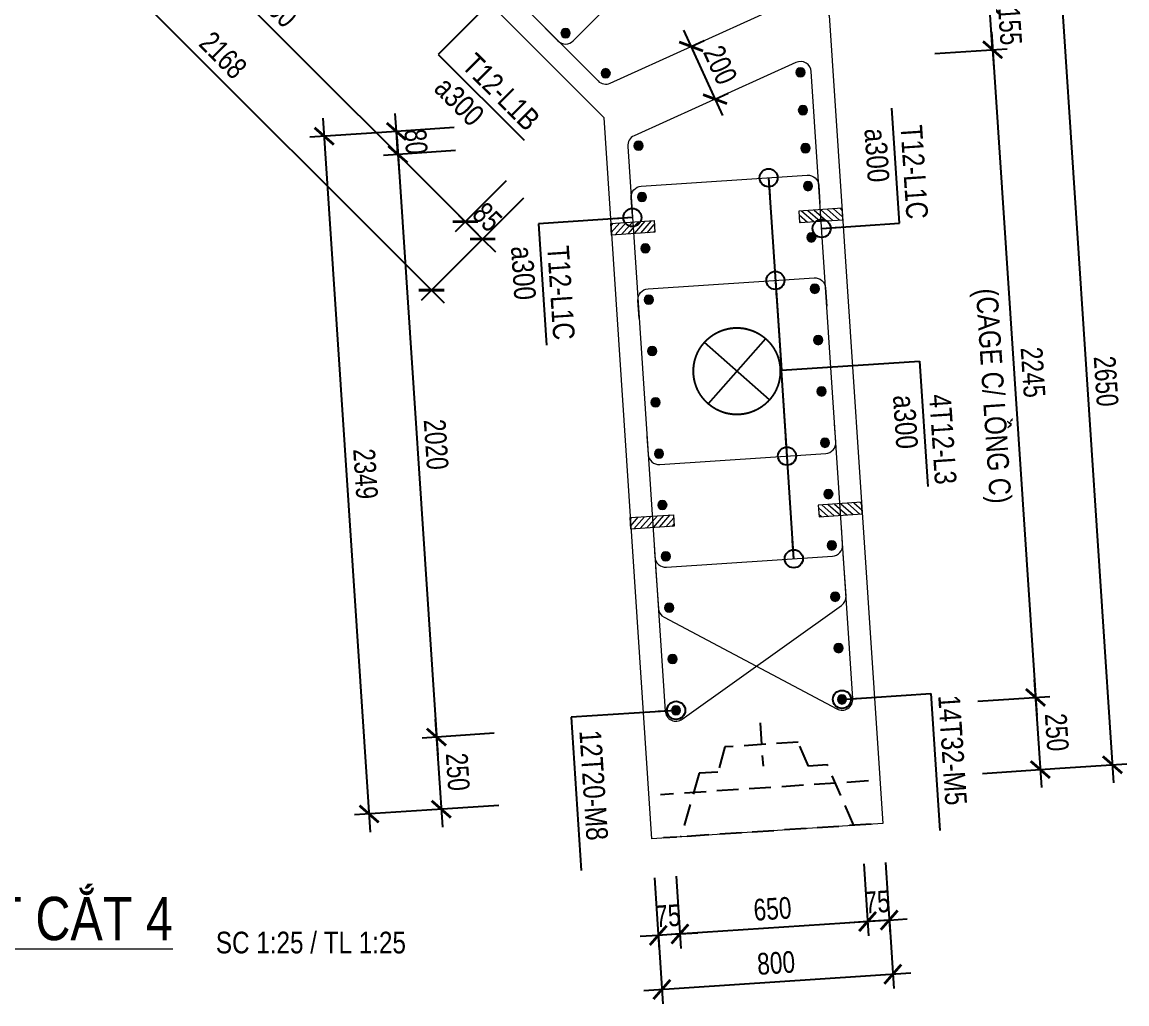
# Model space of a CAD drawing. Header units: millimetres. Extents: x 2611025 to 4139346, y -89870 to 101087.
# Drawn here: x 3297147 to 3312421, y -24099 to -10516 of the extents above; entities that cross this region are included whole.
import ezdxf
from ezdxf.enums import TextEntityAlignment as Align

# ---------------------------------------------------------------- set-up
doc = ezdxf.new("R2010")
doc.units = ezdxf.units.MM
doc.header["$LTSCALE"] = 1200
doc.header["$PDMODE"] = 35
doc.linetypes.add('CENTER', pattern=[2, 1.25, -0.25, 0.25, -0.25])
doc.linetypes.add('HIDDEN', pattern=[0.375, 0.25, -0.125])
for name, color, linetype, lineweight in [('5', 5, 'Continuous', 13), ('BOUND', 3, 'Continuous', 20), ('CWS', 8, 'HIDDEN', 9), ('ENOTE', 2, 'Continuous', 15), ('GRID', 74, 'CENTER', 15), ('LEADER', 8, 'Continuous', 9), ('MCT', 6, 'Continuous', 20), ('TEXTEN', 3, 'Continuous', 13), ('TEXTMA', 2, 'Continuous', 13), ('TEXTVN', 2, 'Continuous', 20), ('TIE', 4, 'Continuous', 13)]:
    doc.layers.add(name, color=color, linetype=linetype, lineweight=lineweight)
for name, color, linetype in [('CDC.02.DIM', 1, 'Continuous'), ('CDC.04.HIDDEN', 8, 'HIDDEN'), ('MIE', 5, 'HIDDEN')]:
    doc.layers.add(name, color=color, linetype=linetype)
doc.styles.add('DB_Arial', font='arial.ttf', dxfattribs={"width": 0.8})
doc.styles.add('SMTEXT', font='arial.ttf', dxfattribs={"width": 0.75})
doc.dimstyles.new('BSV25', dxfattribs={"dimtxt": 300, "dimasz": 250, "dimexe": 200, "dimexo": 0, "dimgap": 108, "dimtad": 1, "dimdec": 0, "dimlfac": 0.25, "dimdsep": 46, "dimtxsty": 'SMTEXT', "dimblk": 'ARCHTICK', "dimcen": 100, "dimdle": 250, "dimclrd": 256, "dimclre": 256, "dimclrt": 2, "dimadec": 0, "dimazin": 0, "dimtfac": 1, "dimtdec": 0, "dimtix": 1, "dimtmove": 2, "dimatfit": 3, "dimfxl": 800, "dimfxlon": 1, "dimtolj": 1, "dimtzin": 0, "dimarcsym": 0})

# ---------------------------------------------------------------- blocks, each defined once
blk = doc.blocks.new('cws800')
at = {"layer": 'CDC.04.HIDDEN'}
for p, q in [((-599.9999999998836, 1440.217173506608), (-599.9999999998836, -1440.217173506608)), ((0, 1440.217173506608), (0, -1440.217173506608))]:
    blk.add_line(p, q, dxfattribs=at)
for points in [[(0, 1200), (-860, 888.2171735063894), (-860, 627.473455327563), (-1199.999999999767, 507.1904364598886), (-1199.999999999767, -507.1904364598886), (-859.9999999997672, -627.473455327854), (-859.9999999997672, -888.217173506433), (0, -1200)], [(-1499.999999999767, 0), (-899.9999999997672, 0)]]:
    blk.add_lwpolyline(points, dxfattribs=at)
blk = doc.blocks.new('mct1')
at = {"lineweight": 9}
h = blk.add_hatch(color=256, dxfattribs=at)
h.dxf.hatch_style = 1
h.paths.add_polyline_path([(-16, 0, 1), (16, 0, 1)])
blk.add_circle((0, 0), 16, dxfattribs=at)
blk = doc.blocks.new('_ArchTick')
at = {"color": 0, "linetype": 'ByBlock', "const_width": 0.15}
blk.add_lwpolyline([(-0.5, -0.5), (0.5, 0.5)], dxfattribs=at)
blk = doc.blocks.new('*D723')
at = {"layer": 'CDC.02.DIM', "lineweight": -2, "transparency": 16777216}
for p, q in [((3306292.993217969, -10626.03490340686), (3306829.914191343, -11809.97572471155)), ((3306396.247251307, -10853.71583058219), (3306578.39199305, -10771.11260390794)), ((3306726.660157998, -11582.29479753878), (3306908.804899741, -11499.69157086452))]:
    blk.add_line(p, q, dxfattribs=at)
at = {"layer": 'Defpoints', "color": 0, "transparency": 16777216}
for p in [(3306396.247251307, -10853.71583058219), (3306726.660157998, -11582.29479753878), (3306726.660158002, -11582.29479753738)]:
    blk.add_point(p, dxfattribs=at)
at = {"layer": 'CDC.02.DIM', "lineweight": -2, "transparency": 16777216, "xscale": 250, "yscale": 250, "zscale": 250}
for p, rotation in [((3306396.24725131, -10853.7158305808), 114.3944449390051), ((3306726.660158002, -11582.29479753738), 294.394444939005)]:
    blk.add_blockref('_ArchTick', p, dxfattribs=dict(at, rotation=rotation))
at = {"layer": 'CDC.02.DIM', "color": 2, "transparency": 16777216, "insert": (3306799.309142676, -11110.13710729941), "char_height": 300, "attachment_point": 5, "rotation": 294.39444493900504, "style": 'SMTEXT'}
blk.add_mtext('\\A1;200', dxfattribs=at)
blk = doc.blocks.new('*D702')
at = {"layer": 'CDC.02.DIM', "lineweight": -2, "transparency": 16777216}
for p, q in [((3297240.824296971, -7527.640578805236), (3296533.717515784, -8234.747359991772)), ((3296498.362176725, -7916.54930845811), (3302983.494140318, -14401.68127205037)), ((3303372.402869971, -13659.21915180446), (3302665.296088784, -14366.32593299099))]:
    blk.add_line(p, q, dxfattribs=at)
at = {"layer": 'Defpoints', "color": 0, "transparency": 16777216}
for p in [(3299061.455366502, -5707.00950927427), (3305193.033939501, -11838.58808227349), (3302806.717445021, -14224.90457675373)]:
    blk.add_point(p, dxfattribs=at)
at = {"layer": 'CDC.02.DIM', "lineweight": -2, "transparency": 16777216, "xscale": 250, "yscale": 250, "zscale": 250}
for p, rotation in [((3296675.138872022, -8093.326003754511), 135.0000000000034), ((3302806.717445021, -14224.90457675373), 315.0000000000034)]:
    blk.add_blockref('_ArchTick', p, dxfattribs=dict(at, rotation=rotation))
at = {"layer": 'CDC.02.DIM', "color": 2, "transparency": 16777216, "insert": (3299925.604577462, -10974.43887131335), "char_height": 300, "attachment_point": 5, "rotation": 315.00000000000335, "style": 'SMTEXT'}
blk.add_mtext('\\A1;2168', dxfattribs=at)
blk = doc.blocks.new('*D703')
at = {"layer": 'CDC.02.DIM', "lineweight": -2, "transparency": 16777216}
for p, q in [((3298182.3964241, -7054.999143563444), (3297475.289642913, -7762.10592474998)), ((3297439.934303854, -7443.907873216085), (3303450.883764116, -13454.85733347759)), ((3303839.792493769, -12712.39521323168), (3303132.685712582, -13419.50199441821))]:
    blk.add_line(p, q, dxfattribs=at)
at = {"layer": 'Defpoints', "color": 0, "transparency": 16777216}
for p in [(3299525.928093798, -5711.467473864788), (3305184.310362669, -11367.8773443317), (3303274.107068819, -13278.08063818095)]:
    blk.add_point(p, dxfattribs=at)
at = {"layer": 'CDC.02.DIM', "lineweight": -2, "transparency": 16777216, "xscale": 250, "yscale": 250, "zscale": 250}
for p, rotation in [((3297616.710999151, -7620.684568512719), 135.0000000000034), ((3303274.107068819, -13278.08063818095), 315.0000000000034)]:
    blk.add_blockref('_ArchTick', p, dxfattribs=dict(at, rotation=rotation))
at = {"layer": 'CDC.02.DIM', "color": 2, "transparency": 16777216, "insert": (3300630.085452926, -10264.70618440607), "char_height": 300, "attachment_point": 5, "rotation": 315.00000000000335, "style": 'SMTEXT'}
blk.add_mtext('\\A1;2000', dxfattribs=at)
blk = doc.blocks.new('*D704')
at = {"layer": 'CDC.02.DIM', "lineweight": -2, "transparency": 16777216}
for p, q in [((3303839.792493769, -12712.39521323098), (3303132.685712583, -13419.50199441751)), ((3304079.509651157, -12952.11237061815), (3303372.402869971, -13659.21915180469)), ((3303274.10706882, -13278.08063818025), (3303097.330373524, -13101.30394288362)), ((3303274.10706882, -13278.08063818025), (3303513.824226208, -13517.79779556743)), ((3303513.824226208, -13517.79779556743), (3303690.600921504, -13694.57449086406))]:
    blk.add_line(p, q, dxfattribs=at)
at = {"layer": 'Defpoints', "color": 0, "transparency": 16777216}
for p in [(3305184.310362669, -11367.8773443317), (3305193.033939501, -11838.58808227349), (3303513.824226208, -13517.79779556743)]:
    blk.add_point(p, dxfattribs=at)
at = {"layer": 'CDC.02.DIM', "lineweight": -2, "transparency": 16777216, "xscale": 250, "yscale": 250, "zscale": 250}
for p, rotation in [((3303274.10706882, -13278.08063818025), 315.0000000000034), ((3303513.824226208, -13517.79779556743), 135.0000000000034)]:
    blk.add_blockref('_ArchTick', p, dxfattribs=dict(at, rotation=rotation))
at = {"layer": 'CDC.02.DIM', "color": 2, "transparency": 16777216, "insert": (3303578.642066455, -13213.26279793307), "char_height": 300, "attachment_point": 5, "rotation": 315.00000000000335, "style": 'SMTEXT'}
blk.add_mtext('\\A1;85', dxfattribs=at)
blk = doc.blocks.new('*D706')
at = {"layer": 'CDC.02.DIM', "lineweight": -2, "transparency": 16777216}
for p, q in [((3311504.860331328, -9964.368947414972), (3312237.938756177, -21040.13509177693)), ((3310723.117689779, -10266.65762134083), (3311720.934460912, -10200.61451991246)), ((3311423.174563914, -20843.51538013644), (3312420.991335046, -20777.47227870807))]:
    blk.add_line(p, q, dxfattribs=at)
at = {"layer": 'Defpoints', "color": 0, "transparency": 16777216}
for p in [(3308306.534715387, -10426.60545856427), (3312221.42798082, -20790.68089899374), (3309006.987137797, -21003.43703696717)]:
    blk.add_point(p, dxfattribs=at)
at = {"layer": 'CDC.02.DIM', "lineweight": -2, "transparency": 16777216, "xscale": 250, "yscale": 250, "zscale": 250}
for p, rotation in [((3311521.371106686, -10213.82314019813), 93.78674715767883), ((3312221.42798082, -20790.68089899374), 273.7867471576789)]:
    blk.add_blockref('_ArchTick', p, dxfattribs=dict(at, rotation=rotation))
at = {"layer": 'CDC.02.DIM', "color": 2, "transparency": 16777216, "insert": (3312132.001242046, -15485.00341755711), "char_height": 300, "attachment_point": 5, "rotation": 273.78674715767886, "style": 'SMTEXT'}
blk.add_mtext('\\A1;2650', dxfattribs=at)
blk = doc.blocks.new('*D707')
at = {"layer": 'CDC.02.DIM', "lineweight": -2, "transparency": 16777216}
for p, q in [((3310548.021484842, -10649.52986082673), (3311174.07888362, -20108.3614220724)), ((3309766.278843293, -10951.81853475265), (3310764.095614425, -10885.77543332425)), ((3310359.314691357, -19911.74171043193), (3311357.13146249, -19845.69860900354))]:
    blk.add_line(p, q, dxfattribs=at)
at = {"layer": 'Defpoints', "color": 0, "transparency": 16777216}
for p in [(3307983.718264418, -11069.80194866058), (3311157.568108263, -19858.90722928921), (3307943.127265238, -20071.66336726284)]:
    blk.add_point(p, dxfattribs=at)
at = {"layer": 'CDC.02.DIM', "lineweight": -2, "transparency": 16777216, "xscale": 250, "yscale": 250, "zscale": 250}
for p, rotation in [((3310564.532260199, -10898.98405360992), 93.78674715767883), ((3311157.568108263, -19858.90722928921), 273.7867471576789)]:
    blk.add_blockref('_ArchTick', p, dxfattribs=dict(at, rotation=rotation))
at = {"layer": 'CDC.02.DIM', "color": 2, "transparency": 16777216, "insert": (3311121.651882524, -15361.69703941073), "char_height": 300, "attachment_point": 5, "rotation": 273.78674715767886, "style": 'SMTEXT'}
blk.add_mtext('\\A1;2245', dxfattribs=at)
blk = doc.blocks.new('*D708')
at = {"layer": 'CDC.02.DIM', "lineweight": -2, "transparency": 16777216}
for p, q in [((3311141.057332907, -19609.4530365059), (3311240.124454805, -21106.21550768454)), ((3310359.314691358, -19911.74171043179), (3311357.13146249, -19845.69860900339)), ((3310425.360262542, -20909.59579604407), (3311423.177033674, -20843.55269461568))]:
    blk.add_line(p, q, dxfattribs=at)
at = {"layer": 'Defpoints', "color": 0, "transparency": 16777216}
for p in [(3307943.127265238, -20071.66336726272), (3311223.613679448, -20856.76131490135), (3308009.210153693, -21069.51498293426)]:
    blk.add_point(p, dxfattribs=at)
at = {"layer": 'CDC.02.DIM', "lineweight": -2, "transparency": 16777216, "xscale": 250, "yscale": 250, "zscale": 250}
for p, rotation in [((3311157.568108264, -19858.90722928906), 93.78674715767883), ((3311223.613679448, -20856.76131490135), 273.7867471576789)]:
    blk.add_blockref('_ArchTick', p, dxfattribs=dict(at, rotation=rotation))
at = {"layer": 'CDC.02.DIM', "color": 2, "transparency": 16777216, "insert": (3311451.192592149, -20340.58567005637), "char_height": 300, "attachment_point": 5, "rotation": 273.78674715767886, "style": 'SMTEXT'}
blk.add_mtext('\\A1;250', dxfattribs=at)
blk = doc.blocks.new('*D709')
at = {"layer": 'CDC.02.DIM', "lineweight": -2, "transparency": 16777216}
for p, q in [((3310523.554335551, -10279.86624162665), (3310507.043560194, -10030.41204884349)), ((3309725.300918645, -10332.70072276934), (3310723.117689778, -10266.65762134097)), ((3310564.532260192, -10898.98405361065), (3310523.554335551, -10279.86624162665)), ((3309766.278843286, -10951.81853475334), (3310764.095614418, -10885.77543332498)), ((3310564.532260192, -10898.98405361065), (3310581.043035549, -11148.43824639381))]:
    blk.add_line(p, q, dxfattribs=at)
at = {"layer": 'Defpoints', "color": 0, "transparency": 16777216}
for p in [(3310523.554335551, -10279.86624162665), (3308306.534715387, -10426.60545856427), (3307983.718264419, -11069.80194866081)]:
    blk.add_point(p, dxfattribs=at)
at = {"layer": 'CDC.02.DIM', "lineweight": -2, "transparency": 16777216, "xscale": 250, "yscale": 250, "zscale": 250}
for p, rotation in [((3310523.554335551, -10279.86624162665), 273.7867471576789), ((3310564.532260192, -10898.98405361065), 93.78674715767883)]:
    blk.add_blockref('_ArchTick', p, dxfattribs=dict(at, rotation=rotation))
at = {"layer": 'CDC.02.DIM', "color": 2, "transparency": 16777216, "insert": (3310804.644996164, -10572.17654557983), "char_height": 300, "attachment_point": 5, "rotation": 273.78674715767886, "style": 'SMTEXT'}
blk.add_mtext('\\A1;155', dxfattribs=at)
blk = doc.blocks.new('*D710')
at = {"layer": 'CDC.02.DIM', "lineweight": -2, "transparency": 16777216}
for p, q in [((3301306.636695373, -11845.27240305961), (3301960.254637406, -21720.50434051812)), ((3302121.400887636, -12041.89211470008), (3301123.584116504, -12107.93521612848)), ((3302741.997278955, -21418.21566659221), (3301744.180507823, -21484.25876802061))]:
    blk.add_line(p, q, dxfattribs=at)
at = {"layer": 'Defpoints', "color": 0, "transparency": 16777216}
for p in [(3305193.033939504, -11838.58808227238), (3305813.63033133, -21214.91163413093), (3301943.743862049, -21471.05014773493)]:
    blk.add_point(p, dxfattribs=at)
at = {"layer": 'CDC.02.DIM', "lineweight": -2, "transparency": 16777216, "xscale": 250, "yscale": 250, "zscale": 250}
for p, rotation in [((3301323.14747073, -12094.7265958428), 93.78674715767883), ((3301943.743862049, -21471.05014773493), 273.7867471576789)]:
    blk.add_blockref('_ArchTick', p, dxfattribs=dict(at, rotation=rotation))
at = {"layer": 'CDC.02.DIM', "color": 2, "transparency": 16777216, "insert": (3301894.149460533, -16765.63301227032), "char_height": 300, "attachment_point": 5, "rotation": 273.78674715767886, "style": 'SMTEXT'}
blk.add_mtext('\\A1;2349', dxfattribs=at)
blk = doc.blocks.new('*D711')
at = {"layer": 'CDC.02.DIM', "lineweight": -2, "transparency": 16777216}
for p, q in [((3302325.492109389, -12097.09309441556), (3302892.028307114, -20656.64446795298)), ((3303140.256301652, -12293.71280605602), (3302142.439530519, -12359.75590748442)), ((3303673.770948663, -20354.35579402713), (3302675.95417753, -20420.39889545552))]:
    blk.add_line(p, q, dxfattribs=at)
at = {"layer": 'Defpoints', "color": 0, "transparency": 16777216}
for p in [(3305214.0725824, -12156.45187505585), (3305747.587229847, -20217.09486299808), (3302875.517531757, -20407.19027516982)]:
    blk.add_point(p, dxfattribs=at)
at = {"layer": 'CDC.02.DIM', "lineweight": -2, "transparency": 16777216, "xscale": 250, "yscale": 250, "zscale": 250}
for p, rotation in [((3302342.002884746, -12346.54728719871), 93.78674715767883), ((3302875.517531757, -20407.19027516982), 273.7867471576789)]:
    blk.add_blockref('_ArchTick', p, dxfattribs=dict(at, rotation=rotation))
at = {"layer": 'CDC.02.DIM', "color": 2, "transparency": 16777216, "insert": (3302869.361906545, -16359.62017914545), "char_height": 300, "attachment_point": 5, "rotation": 273.78674715767886, "style": 'SMTEXT'}
blk.add_mtext('\\A1;2020', dxfattribs=at)
blk = doc.blocks.new('*D712')
at = {"layer": 'CDC.02.DIM', "lineweight": -2, "transparency": 16777216}
for p, q in [((3302859.006756403, -20157.73608238736), (3302958.068939381, -21654.4239335329)), ((3303673.770948667, -20354.3557940278), (3302675.954177534, -20420.39889545619)), ((3303739.81158093, -21352.13525960702), (3302741.994809797, -21418.17836103542))]:
    blk.add_line(p, q, dxfattribs=at)
at = {"layer": 'Defpoints', "color": 0, "transparency": 16777216}
for p in [(3305747.587229847, -20217.09486299899), (3305813.627862165, -21214.8743285746), (3302941.558164024, -21404.96974074974)]:
    blk.add_point(p, dxfattribs=at)
at = {"layer": 'CDC.02.DIM', "lineweight": -2, "transparency": 16777216, "xscale": 250, "yscale": 250, "zscale": 250}
for p, rotation in [((3302875.517531761, -20407.19027517052), 93.78674715767883), ((3302941.558164024, -21404.96974074974), 273.7867471576789)]:
    blk.add_blockref('_ArchTick', p, dxfattribs=dict(at, rotation=rotation))
at = {"layer": 'CDC.02.DIM', "color": 2, "transparency": 16777216, "insert": (3303169.139546185, -20888.83140592132), "char_height": 300, "attachment_point": 5, "rotation": 273.78674715767886, "style": 'SMTEXT'}
blk.add_mtext('\\A1;250', dxfattribs=at)
blk = doc.blocks.new('*D713')
at = {"layer": 'CDC.02.DIM', "lineweight": -2, "transparency": 16777216}
for p, q in [((3302320.964241867, -12028.68349441409), (3302304.45346651, -11779.2293016309)), ((3303119.217658774, -11975.84901327139), (3302121.400887641, -12041.89211469976)), ((3302342.002884747, -12346.54728719889), (3302320.964241867, -12028.68349441409)), ((3303140.256301653, -12293.7128060562), (3302142.43953052, -12359.75590748456)), ((3302342.002884747, -12346.54728719889), (3302358.513660104, -12596.00147998208))]:
    blk.add_line(p, q, dxfattribs=at)
at = {"layer": 'Defpoints', "color": 0, "transparency": 16777216}
for p in [(3305193.033939504, -11838.58808227238), (3302320.964241867, -12028.68349441409), (3305214.0725824, -12156.45187505608)]:
    blk.add_point(p, dxfattribs=at)
at = {"layer": 'CDC.02.DIM', "lineweight": -2, "transparency": 16777216, "xscale": 250, "yscale": 250, "zscale": 250}
for p, rotation in [((3302320.964241867, -12028.68349441409), 273.7867471576789), ((3302342.002884747, -12346.54728719889), 93.78674715767883)]:
    blk.add_blockref('_ArchTick', p, dxfattribs=dict(at, rotation=rotation))
at = {"layer": 'CDC.02.DIM', "color": 2, "transparency": 16777216, "insert": (3302592.085261601, -12170.36678876771), "char_height": 300, "attachment_point": 5, "rotation": 273.78674715767886, "style": 'SMTEXT'}
blk.add_mtext('\\A1;80', dxfattribs=at)
blk = doc.blocks.new('tremie')
at = {"layer": 'MIE', "color": 74, "ltscale": 1000}
for p, q in [((424.2640687227249, -424.2640687111998), (-424.2640687087551, 424.2640687113162)), ((424.2640687217936, 424.2640687118983), (-424.2640687078238, -424.2640687117819))]:
    blk.add_line(p, q, dxfattribs=at)
at = {"layer": 'MIE', "ltscale": 500}
blk.add_circle((0, 0), 600, dxfattribs=at)
blk = doc.blocks.new('*D718')
at = {"layer": 'CDC.02.DIM', "lineweight": -2, "transparency": 16777216}
for p, q in [((3309131.903401542, -22889.3344692286), (3309197.983818772, -23887.14876981705)), ((3305938.897639659, -23100.79180436206), (3306004.978056888, -24098.60610495051)), ((3309434.221310473, -23671.06580539205), (3305742.308398295, -23915.56334914011))]:
    blk.add_line(p, q, dxfattribs=at)
at = {"layer": 'Defpoints', "color": 0, "transparency": 16777216}
for p in [(3309046.657684461, -21602.12414074171), (3305853.651922583, -21813.58147596565), (3305991.761973442, -23899.04324483281)]:
    blk.add_point(p, dxfattribs=at)
at = {"layer": 'CDC.02.DIM', "lineweight": -2, "transparency": 16777216, "xscale": 250, "yscale": 250, "zscale": 250}
for p, rotation in [((3309184.767735326, -23687.58590969935), 3.78888987626559), ((3305991.761973442, -23899.04324483281), 183.7888898762656)]:
    blk.add_blockref('_ArchTick', p, dxfattribs=dict(at, rotation=rotation))
at = {"layer": 'CDC.02.DIM', "color": 2, "transparency": 16777216, "insert": (3307571.006506507, -23532.71352420966), "char_height": 300, "attachment_point": 5, "rotation": 3.7888898762655896, "style": 'SMTEXT'}
blk.add_mtext('\\A1;800', dxfattribs=at)
blk = doc.blocks.new('*D719')
at = {"layer": 'CDC.02.DIM', "lineweight": -2, "transparency": 16777216}
for p, q in [((3309081.90285554, -22141.00289823714), (3309147.983272769, -23138.81719882559)), ((3308782.998798441, -22160.79786889744), (3308849.07921567, -23158.61216948589)), ((3308835.863132225, -22959.04930936819), (3308586.409557078, -22975.56941367549)), ((3309134.767189323, -22939.25433870789), (3308835.863132225, -22959.04930936819)), ((3309134.767189323, -22939.25433870789), (3309384.22076447, -22922.73423440059))]:
    blk.add_line(p, q, dxfattribs=at)
at = {"layer": 'Defpoints', "color": 0, "transparency": 16777216}
for p in [(3308747.313394286, -21621.94826591868), (3309046.217451384, -21602.15329525011), (3308835.863132225, -22959.04930936819)]:
    blk.add_point(p, dxfattribs=at)
at = {"layer": 'CDC.02.DIM', "lineweight": -2, "transparency": 16777216, "xscale": 250, "yscale": 250, "zscale": 250}
for p, rotation in [((3308835.863132225, -22959.04930936819), 3.78888987626559), ((3309134.767189323, -22939.25433870789), 183.7888898762656)]:
    blk.add_blockref('_ArchTick', p, dxfattribs=dict(at, rotation=rotation))
at = {"layer": 'CDC.02.DIM', "color": 2, "transparency": 16777216, "insert": (3308968.097380684, -22689.16334456319), "char_height": 300, "attachment_point": 5, "rotation": 3.7888898762655896, "style": 'SMTEXT'}
blk.add_mtext('\\A1;75', dxfattribs=at)
blk = doc.blocks.new('*D720')
at = {"layer": 'CDC.02.DIM', "lineweight": -2, "transparency": 16777216}
for p, q in [((3308782.558565368, -22160.82702345776), (3308848.638982598, -23158.64132404621)), ((3306188.241383838, -22332.6361082537), (3306254.321801067, -23330.45040884215)), ((3309084.876474299, -22942.55835962124), (3305991.652142474, -23147.40765303175))]:
    blk.add_line(p, q, dxfattribs=at)
at = {"layer": 'Defpoints', "color": 0, "transparency": 16777216}
for p in [(3308746.873161209, -21621.97742042708), (3306152.555979684, -21793.78650529677), (3306241.105717621, -23130.88754872445)]:
    blk.add_point(p, dxfattribs=at)
at = {"layer": 'CDC.02.DIM', "lineweight": -2, "transparency": 16777216, "xscale": 250, "yscale": 250, "zscale": 250}
for p, rotation in [((3308835.422899152, -22959.07846392851), 3.78888987626559), ((3306241.105717621, -23130.88754872445), 183.7888898762656)]:
    blk.add_blockref('_ArchTick', p, dxfattribs=dict(at, rotation=rotation))
at = {"layer": 'CDC.02.DIM', "color": 2, "transparency": 16777216, "insert": (3307521.005960509, -22784.38195327006), "char_height": 300, "attachment_point": 5, "rotation": 3.7888898762655896, "style": 'SMTEXT'}
blk.add_mtext('\\A1;650', dxfattribs=at)
blk = doc.blocks.new('*D721')
at = {"layer": 'CDC.02.DIM', "lineweight": -2, "transparency": 16777216}
for p, q in [((3305888.897093661, -22352.46023342831), (3305954.97751089, -23350.27453401676)), ((3306188.241383838, -22332.63610825952), (3306254.321801067, -23330.45040884797)), ((3305941.761427444, -23150.71167389906), (3305692.307852298, -23167.23177820636)), ((3306241.105717622, -23130.88754873027), (3305941.761427444, -23150.71167389906)), ((3306241.105717622, -23130.88754873027), (3306490.559292769, -23114.36744442297))]:
    blk.add_line(p, q, dxfattribs=at)
at = {"layer": 'Defpoints', "color": 0, "transparency": 16777216}
for p in [(3305853.211689507, -21813.610630474), (3306152.555979684, -21793.78650529677), (3305941.761427444, -23150.71167389906)]:
    blk.add_point(p, dxfattribs=at)
at = {"layer": 'CDC.02.DIM', "lineweight": -2, "transparency": 16777216, "xscale": 250, "yscale": 250, "zscale": 250}
for p, rotation in [((3305941.761427444, -23150.71167389906), 3.78888987626559), ((3306241.105717622, -23130.88754873027), 183.7888898762656)]:
    blk.add_blockref('_ArchTick', p, dxfattribs=dict(at, rotation=rotation))
at = {"layer": 'CDC.02.DIM', "color": 2, "transparency": 16777216, "insert": (3306074.215792442, -22880.81113183982), "char_height": 300, "attachment_point": 5, "rotation": 3.7888898762655896, "style": 'SMTEXT'}
blk.add_mtext('\\A1;75', dxfattribs=at)
blk = doc.blocks.new('sp')
at = {"layer": '5', "lineweight": 20}
h = blk.add_hatch(dxfattribs=at)
h.set_pattern_fill('ANSI31', color=256, scale=500)
h.set_pattern_definition([(45, (0, 0), (-44.19417382415922, 44.19417382415922), [])])
h.paths.add_polyline_path([(80, 300), (-80, 300), (-80, -300), (80, -300)])
blk.add_lwpolyline([(-80, -300), (80, -300), (80, 300), (-80, 300)], close=True, dxfattribs=at)

msp = doc.modelspace()

# ---------------------------------------------------------------- linework, layer by layer
at = {"layer": 'BOUND'}
msp.add_lwpolyline([(3305853.211689508, -21813.61063047411), (3305193.033939501, -11838.58808227367), (3299061.455366502, -5707.009509274911), (3289183.085469199, -5707.009509274911), (3289185.085469199, -2507.009509274911), (3300386.938766096, -2507.009509274911), (3308306.534715386, -10426.6054585643), (3309046.217451384, -21602.1532952502)], close=True, dxfattribs=at)
at = {"layer": 'TIE'}
msp.add_lwpolyline([(3307559.275189815, -10103.6100017039), (3300727.560455808, -3271.895267699438, 0.5345111359516762), (3300482.912508754, -3320.558770021715), (3299530.221315295, -5620.558770021133, 0.3033466836065934), (3299562.737227993, -5784.027302053699), (3305109.314472791, -11330.60454685095, 0.3123962946556996), (3305277.332909973, -11361.14708597766), (3307515.161592641, -10346.28457518615, 0.5239299349932173)], format="xyb", close=True, dxfattribs=at)
for points in [[(3304377.880053014, -10599.17012707394), (3304554.656748312, -10775.94682237034, 0.414213562373095), (3304766.788782667, -10775.94682237104), (3306393.134379396, -9149.60122564243, 0.414213562373095), (3306393.134379396, -8937.469191286189), (3306216.3576841, -8760.692495989322)], [(3307845.574499331, -11074.8635421432), (3305607.745816665, -12089.72605293425, 0.3123962946542712), (3305520.026091581, -12236.24667182757), (3306037.333186204, -20047.58380137203, 0.5875841405461516), (3306274.196365159, -20159.72797014081), (3308475.113421142, -18587.49989576841, 0.259775749151218), (3308537.594532363, -18455.53160182334), (3308499.380529385, -17878.50015678193)], [(3305905.063347824, -18050.3092416529), (3305943.277350815, -18627.34068685939, 0.2597757491543846), (3306022.615718289, -18749.91696234961), (3308411.644445073, -20018.17511713546, 0.5875841405459742), (3308631.650367774, -19875.77471646905), (3308057.199064424, -11201.56003585906, 0.523929934994877), (3307845.574499331, -11074.8635421432)], [(3305583.574113593, -13195.82180420106), (3305567.054009278, -12946.3682290549, -0.414213562373095), (3305706.814091777, -12786.78402137739), (3308001.786983127, -12634.79906168632, -0.414213562373095), (3308161.371190803, -12774.55914418603), (3308177.891295118, -13024.01271933253)], [(3305677.629948987, -14616.06491865771), (3305661.109844673, -14366.61134351155, -0.414213562373095), (3305800.869927172, -14207.02713583404), (3308095.842818521, -14055.04217614298, -0.414213562373095), (3308255.427026197, -14194.80225864268), (3308271.947130512, -14444.25583378918)], [(3305785.673493449, -16247.52244005044), (3305802.193597764, -16496.97601519659, 0.414213562373095), (3305961.77780544, -16636.73609769688), (3308256.750696789, -16484.75113800488, 0.414213562373095), (3308396.51077929, -16325.1669303283), (3308379.990674974, -16075.71335518168)], [(3305879.729328844, -17667.76555450709), (3305896.249433158, -17917.21912965324, 0.414213562373095), (3306055.833640834, -18056.97921215353), (3308350.806532184, -17904.99425246153, 0.414213562373095), (3308490.566614684, -17745.41004478495), (3308474.046510369, -17495.95646963833)]]:
    msp.add_lwpolyline(points, format="xyb", dxfattribs=at)

# ---------------------------------------------------------------- block references
at = {"layer": 'CWS', "rotation": 273.7888898778787}
msp.add_blockref('cws800', (3307449.714570446, -21707.88196286216), dxfattribs=at)
at = {"layer": 'ENOTE', "rotation": 273.7888898778785}
for p in [(3308188.932048741, -13190.26344662422), (3308458.262404487, -17259.45977637911)]:
    msp.add_blockref('sp', p, dxfattribs=at)
at = {"layer": 'ENOTE', "xscale": -1, "rotation": 93.78888987787853}
for p in [(3305589.225285619, -13362.42945742683), (3305858.555641364, -17431.62578718172)]:
    msp.add_blockref('sp', p, dxfattribs=at)
at = {"layer": 'GRID', "rotation": 3.461296033722566}
msp.add_blockref('tremie', (3307028.810311973, -15345.88913692062), dxfattribs=at)
at = {"layer": 'MCT', "xscale": -4, "yscale": 4, "zscale": 4, "rotation": 180}
for p in [(3304660.722765489, -10669.88080519327), (3307907.526919336, -11211.47209844767), (3305215.38048997, -11224.53852967295), (3307942.250961462, -11735.80513455678), (3305669.698236668, -12226.33460923895), (3307976.975003589, -12260.138170666), (3308011.699045714, -12784.47120677511), (3305716.726154367, -12936.45616646722), (3308058.726963412, -13494.59276400349), (3305763.754072063, -13646.57772369561), (3308105.754881109, -14204.71432123176), (3305810.781989761, -14356.69928092387), (3308152.782798806, -14914.83587846003), (3305857.809907457, -15066.82083815214), (3308199.810716504, -15624.95743568841), (3305904.837825155, -15776.94239538052), (3308246.8386342, -16335.07899291668), (3305951.865742852, -16487.06395260879), (3308293.866551898, -17045.20055014506), (3305998.893660549, -17197.18550983717), (3308340.894469595, -17755.32210737333), (3306045.921578247, -17907.30706706544), (3308387.922387293, -18465.4436646016), (3306092.949495943, -18617.42862429371), (3308434.95030499, -19175.56522182998), (3306139.977413641, -19327.55018152209), (3308481.978222687, -19885.68677905825), (3306187.005331337, -20037.67173875036)]:
    msp.add_blockref('mct1', p, dxfattribs=at)

# ---------------------------------------------------------------- texts
at = {"layer": 'TEXTEN', "style": 'DB_Arial', "width": 0.8}
for s, height, rotation, p in [('T12-L1B', 299.9999999999999, 315, (3304119.694635904, -12042.89060055598)), ('T12-L1C', 299.9999999999999, 273.7888898779728, (3309375.503636217, -13250.92896979273)), ('T12-L1C', 299.9999999999999, 273.7888898762593, (3304491.868536973, -14922.88466168049)), ('a300', 300, 273.7894688813846, (3309235.491236249, -16429.71266708075)), ('4T12-L3', 300, 273.7894688813846, (3309769.091045536, -16920.45133269363))]:
    msp.add_text(s, height=height, rotation=rotation, dxfattribs=at).set_placement(p, align=Align.RIGHT)
for rotation, p in [(315, (3302823.469616517, -11453.77236234915)), (273.7888898779728, (3308791.371831592, -11997.07689790794)), (273.7888898762593, (3303904.867005201, -13625.6997091255))]:
    msp.add_text('a300', height=299.9999999999999, rotation=rotation, dxfattribs=at).set_placement(p)
at = {"layer": 'TEXTMA', "style": 'DB_Arial', "width": 0.8}
for s, p in [('14T32-M5', (3309811.525657991, -19834.86149812309)), ('12T20-M8', (3304850.165889613, -20321.07339063514))]:
    msp.add_text(s, height=299.9999999999999, rotation=273.7888898770913, dxfattribs=at).set_placement(p)
at = {"layer": 'TEXTVN', "style": 'DB_Arial', "width": 0.8}
msp.add_text('(CAGE C/ LỒNG C)', height=300, rotation=273.7867471479103, dxfattribs=at).set_placement((3310330.942812586, -14210.43770101684, 5.190219204062592e-05))
at = {"layer": 'TEXTVN', "lineweight": 20, "style": 'DB_Arial', "width": 0.8}
msp.add_text('%%USECTION 4: MẶT CẮT 4', height=600, dxfattribs=at).set_placement((3299230.669074705, -23217.37203729263), align=Align.RIGHT)
msp.add_text('SC 1:25 / TL 1:25', height=300, dxfattribs=at).set_placement((3299825.73668625, -23399.61244170688))

# ---------------------------------------------------------------- dimensions: what is measured, and where the dimension line sits
at = {"layer": 'CDC.02.DIM'}
for base, p1, p2, angle, picture, middle in [((3302806.717445021, -14224.90457675373), (3299061.455366502, -5707.009509274678), (3305193.033939501, -11838.58808227367), 315.0000000002019, '*D702', (3299925.604577462, -10974.43887131335)), ((3303274.107068819, -13278.08063818095), (3299525.928093798, -5711.467473865079), (3305184.310362669, -11367.87734433165), 315.0000000002019, '*D703', (3300630.085452926, -10264.70618440607)), ((3310523.554335551, -10279.86624162665), (3307983.718264419, -11069.80194866081), (3308306.534715386, -10426.6054585643), 273.7867471475, '*D709', (3310804.644996164, -10572.17654557998)), ((3312221.42798082, -20790.68089899374), (3308306.534715386, -10426.6054585643), (3309006.987137796, -21003.4370369672), 273.7867471475, '*D706', (3312132.001242046, -15485.00341755725)), ((3311157.568108263, -19858.90722928921), (3307983.718264418, -11069.80194866058), (3307943.127265237, -20071.66336726287), 273.7867471475, '*D707', (3311121.651882524, -15361.69703941088)), ((3303513.824226208, -13517.79779556743), (3305184.310362669, -11367.87734433165), (3305193.033939501, -11838.58808227367), 315.0000000002019, '*D704', (3303578.642066455, -13213.26279793307)), ((3301943.743862049, -21471.05014773493), (3305193.033939503, -11838.58808227238), (3305813.63033133, -21214.91163413093), 273.7867471475, '*D710', (3301894.149460533, -16765.63301227047)), ((3302320.964241867, -12028.68349441409), (3305214.072582399, -12156.45187505608), (3305193.033939503, -11838.58808227238), 273.7867471475, '*D713', (3302592.085261601, -12170.36678876783)), ((3302875.517531757, -20407.19027516982), (3305214.072582399, -12156.45187505585), (3305747.587229847, -20217.09486299806), 273.7867471475, '*D711', (3302869.361906545, -16359.6201791456)), ((3311223.613679448, -20856.76131490135), (3307943.127265237, -20071.66336726275), (3308009.210153692, -21069.51498293428), 273.7867471475, '*D708', (3311451.192592149, -20340.58567005652)), ((3302941.558164024, -21404.96974074974), (3305747.587229847, -20217.09486299899), (3305813.627862165, -21214.87432857457), 273.7867471475, '*D712', (3303169.139546185, -20888.83140592146)), ((3305991.761973442, -23899.04324483281), (3309046.657684461, -21602.12414074171), (3305853.651922584, -21813.58147596562), 183.7888898762656, '*D718', (3307571.006506507, -23532.71352420966)), ((3306241.105717621, -23130.88754872445), (3308746.87316121, -21621.97742042708), (3306152.555979684, -21793.78650529677), 183.7888898762656, '*D720', (3307521.005960509, -22784.38195327006)), ((3308835.863132225, -22959.04930936819), (3309046.217451384, -21602.15329525009), (3308747.313394286, -21621.94826591871), 183.7888898762656, '*D719', (3308968.097380684, -22689.16334456319)), ((3305941.761427444, -23150.71167389906), (3306152.555979684, -21793.78650529677), (3305853.211689508, -21813.610630474), 183.7888898762656, '*D721', (3306074.215792442, -22880.81113183982))]:
    dim = msp.add_linear_dim(base=base, p1=p1, p2=p2, angle=angle, dimstyle='BSV25', dxfattribs=at)
    dim.commit()
    dim.dimension.update_dxf_attribs({"geometry": picture, "text_midpoint": middle})
dim = msp.add_aligned_dim(p1=(3306396.247251307, -10853.7158305819), p2=(3306726.660157999, -11582.29479753872), distance=3.0974842957209935e-09, dimstyle='BSV25', dxfattribs=at)
dim.commit()
dim.dimension.update_dxf_attribs({"geometry": '*D723', "text_midpoint": (3306799.309142676, -11110.13710729941)})

# ---------------------------------------------------------------- leaders
at = {"layer": 'LEADER'}
for points in [[(3303820.083832959, -10041.37390700838), (3302898.420209542, -10963.03753043007), (3304087.265996427, -12151.88331731007)], [(3308200.901942972, -13371.47350200446), (3309278.541387606, -13300.10665136919), (3309173.014357627, -11706.64849860588)], [(3307467.171806175, -12670.20404029224), (3307643.426777168, -15331.48826555809), (3309555.239115302, -15204.85877224075), (3309670.272170747, -16941.59173178551)], [(3305585.145119775, -13219.77514631109), (3304284.564828019, -13305.90629144857), (3304395.664633213, -14983.51335010823)], [(3307561.233477022, -14090.44676829496), (3307643.426777168, -15331.48826555809), (3309555.239115302, -15204.85877224075), (3309670.272170747, -16941.59173178551)], [(3307721.987144154, -16520.16594281519), (3307643.426777168, -15331.48826555809), (3309555.239115302, -15204.85877224075), (3309670.272170747, -16941.59173178551)], [(3307815.922693348, -17940.41702324542), (3307643.426777168, -15331.48826555809), (3309555.239115302, -15204.85877224075), (3309670.272170747, -16941.59173178551)], [(3308481.978222687, -19885.68677905685), (3309709.289812408, -19804.40786582854), (3309834.8426052, -21700.25503694284)], [(3306189.050958489, -20037.39060961938), (3304737.525960231, -20133.51809295063), (3304878.014065435, -22254.88848149549)]]:
    msp.add_leader(points, dimstyle='BSV25', override={"dimldrblk": 'Origin'}, dxfattribs=at)

doc.saveas('drawing.dxf')
